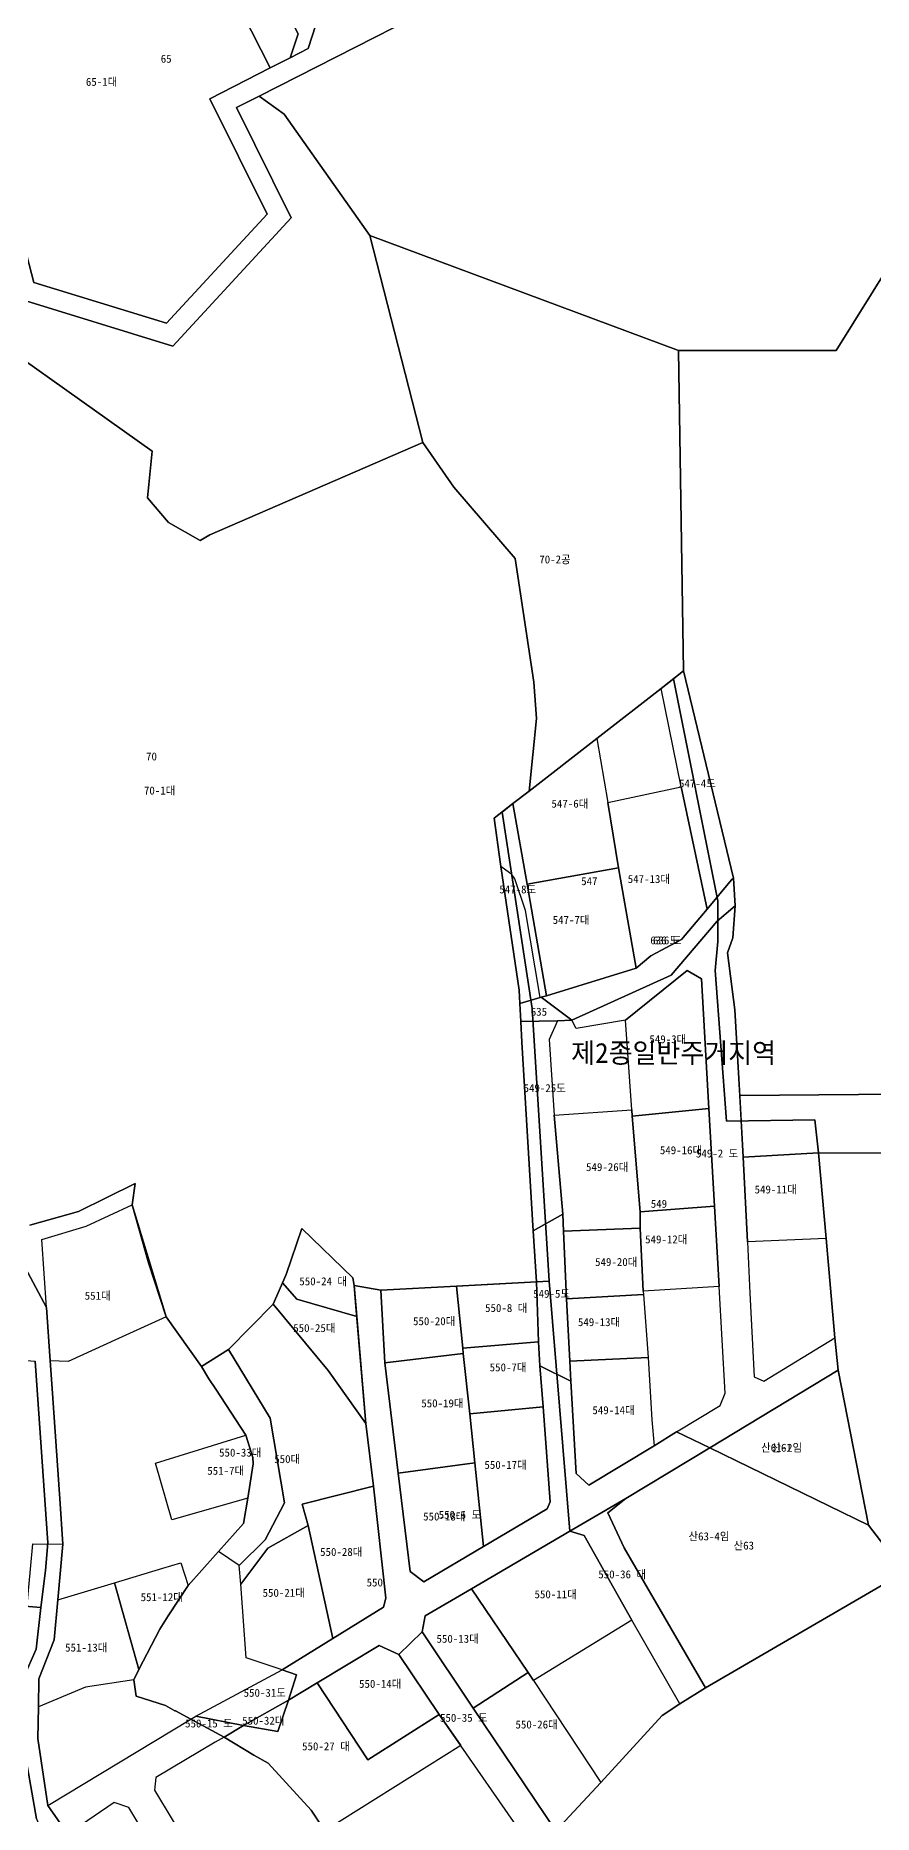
# Model space of a CAD drawing. Header units: metres. Extents: x 198218 to 208474, y 536547 to 547345.
# Drawn here: x 200048.4 to 200216, y 544205.1 to 544560.8 of the extents above; entities that cross this region are included whole.
import ezdxf
from ezdxf.enums import TextEntityAlignment as Align

# ---------------------------------------------------------------- set-up
doc = ezdxf.new("R2010")
doc.units = ezdxf.units.M
for name, color, linetype in [('CENTER_RADIUS', 1, 'Continuous'), ('PARCEL_BONBUN', 7, 'Continuous'), ('PARCEL_BUBUN', 8, 'Continuous'), ('PARCEL_LABEL', 3, 'Continuous'), ('ZONING', 5, 'Continuous'), ('ZONING_LABEL', 6, 'Continuous')]:
    doc.layers.add(name, color=color, linetype=linetype)

msp = doc.modelspace()

# ---------------------------------------------------------------- linework, layer by layer
at = {"layer": 'CENTER_RADIUS'}
msp.add_circle((200224.7, 544673.01), 1000, dxfattribs=at)
at = {"layer": 'PARCEL_BONBUN'}
for points in [[(200048.01, 544511.45), (200034.96, 544561.63), (200026.12, 544579.18), (200071.15, 544601.77), (200078.33, 544605.37), (200081.91, 544607.17), (200104.43, 544562.95), (200102.88, 544558.19), (200099.32, 544556.37), (200095.3, 544554.33), (200083.21, 544548.17), (200094.66, 544525.07), (200074.55, 544503.29), (200048.01, 544511.45)], [(200141.42, 544394.64), (200141.35, 544395.14), (200140.07, 544404.3), (200143.85, 544407.24), (200147.1, 544409.76), (200160.64, 544420.29), (200173.5, 544430.28), (200178, 544433.77), (200187.98, 544392.3), (200187.56, 544392.01), (200182.68, 544386.15), (200177.58, 544380.07), (200171.44, 544376.81), (200168.48, 544374.37), (200150.59, 544368.83), (200149.53, 544368.55), (200149.31, 544368.49), (200145.25, 544367.26), (200145.13, 544369.97), (200141.42, 544394.64)], [(200187.98, 544392.3), (200188.31, 544386.81), (200184.72, 544383.74), (200175.48, 544372.92), (200155.66, 544363.91), (200149.53, 544368.55), (200150.59, 544368.83), (200168.48, 544374.37), (200171.44, 544376.81), (200177.58, 544380.07), (200182.68, 544386.15), (200187.56, 544392.01), (200187.98, 544392.3)], [(200156.5, 544273.27), (200155.43, 544291.79), (200149.23, 544294.84), (200149, 544299.63), (200148.55, 544311.61), (200147.92, 544321.79), (200145.61, 544359.56), (200145.42, 544363.69), (200152.8, 544363.81), (200155.66, 544363.91), (200175.48, 544372.92), (200184.72, 544383.74), (200188.3, 544386.8), (200187.85, 544380.38), (200186.79, 544377.4), (200188.22, 544366.01), (200189.07, 544352.27), (200189.93, 544336.56), (200204.95, 544337.43), (200206.5, 544320.32), (200208.27, 544300.42), (200208.93, 544293.97), (200183.25, 544278.46), (200176.59, 544281.66), (200172.08, 544278.84), (200159.01, 544270.97), (200156.5, 544273.27)], [(200145.42, 544363.69), (200145.25, 544367.26), (200149.31, 544368.49), (200149.53, 544368.55), (200155.66, 544363.91), (200152.8, 544363.81), (200145.42, 544363.69)], [(200208.27, 544300.42), (200206.5, 544320.32), (200204.95, 544337.43), (200267.85, 544337.4), (200332, 544337.37), (200331.19, 544336.31), (200310.05, 544308.76), (200308.31, 544306.49), (200288.78, 544281.03), (200276.85, 544267.31), (200264.1, 544256.96), (200248.21, 544248.1), (200225.13, 544249.16), (200222.17, 544253.57), (200214.98, 544262.94), (200208.93, 544293.97), (200208.27, 544300.42)], [(200183.25, 544278.46), (200208.93, 544293.97), (200214.98, 544262.94), (200183.25, 544278.46)], [(200222.17, 544253.57), (200182.4, 544230.45), (200166.1, 544258.44), (200162.83, 544265.44), (200166.41, 544268.32), (200183.25, 544278.46), (200214.98, 544262.94), (200222.17, 544253.57)]]:
    msp.add_lwpolyline(points, close=True, dxfattribs=at)
for points in [[(200233.93, 544538.58), (200208.51, 544497.82), (200176.96, 544497.86), (200115.23, 544520.81), (200098.08, 544545.06), (200093.08, 544548.71), (200143.18, 544574.23), (200143.2, 544573.09), (200143.26, 544569.09), (200179.21, 544587.39), (200185.36, 544590.51), (200185.31, 544594.28), (200185.31, 544594.28), (200185.3, 544594.55), (200185.28, 544595.66), (200192.17, 544599.17), (200194.01, 544600.11), (200197.57, 544601.92), (200199.8, 544607.17), (200199.89, 544607.11), (200206.91, 544601.49), (200216.75, 544593.61)], [(200143.19, 544574.22), (200093.09, 544548.71), (200088.55, 544546.4), (200099.46, 544524.39), (200075.79, 544498.73), (200044.71, 544508.29), (200044.71, 544508.29), (200031.07, 544560.46), (200022.54, 544577.38)], [(200034.96, 544561.63), (200048.01, 544511.45), (200074.55, 544503.29), (200094.66, 544525.07), (200083.21, 544548.17), (200095.3, 544554.33), (200099.32, 544556.37), (200102.88, 544558.19), (200104.43, 544562.95)], [(200044.71, 544508.29), (200075.79, 544498.73), (200099.46, 544524.39), (200088.55, 544546.4), (200093.08, 544548.71), (200098.08, 544545.06), (200115.23, 544520.81), (200125.84, 544479.43), (200125.84, 544479.43), (200083.24, 544460.99), (200081.26, 544459.84), (200074.98, 544463.45), (200070.78, 544468.38), (200071.68, 544477.7), (200028.45, 544508.39)], [(200332, 544337.37), (200204.95, 544337.43), (200189.93, 544336.56), (200189.26, 544348.85), (200189.07, 544352.27), (200188.22, 544366.01), (200188.22, 544366.01), (200186.79, 544377.4), (200187.85, 544380.38), (200188.3, 544386.8), (200187.98, 544392.3), (200178, 544433.77), (200176.96, 544497.86), (200208.51, 544497.82), (200233.93, 544538.58)], [(200028.45, 544508.39), (200071.68, 544477.7), (200070.78, 544468.38), (200074.98, 544463.45), (200081.26, 544459.84), (200083.24, 544460.99), (200125.84, 544479.43), (200115.23, 544520.81), (200176.96, 544497.86), (200178, 544433.77), (200173.5, 544430.28), (200160.64, 544420.29), (200147.1, 544409.76), (200143.85, 544407.24), (200140.07, 544404.3), (200141.35, 544395.14), (200141.42, 544394.64), (200145.13, 544369.97), (200145.25, 544367.26), (200145.42, 544363.69), (200145.61, 544359.56), (200147.92, 544321.79), (200148.55, 544311.61), (200132.54, 544310.75), (200117.41, 544309.93), (200112.1, 544310.89), (200111.84, 544312.45), (200101.6, 544322.26), (200098.5, 544313.1), (200097.77, 544311.43), (200095.89, 544307.15), (200086.93, 544298.11), (200081.53, 544294.69), (200074.51, 544304.61), (200070.95, 544315.45), (200067.71, 544326.99), (200068.29, 544331.28), (200056.98, 544325.7), (200047.19, 544322.98)], [(200047.19, 544322.98), (200056.98, 544325.7), (200068.29, 544331.28), (200067.71, 544326.99), (200070.95, 544315.45), (200074.51, 544304.61), (200081.53, 544294.69), (200083.04, 544292.25), (200084.41, 544290.14), (200090.41, 544280.96), (200091.8, 544276.48), (200091.9, 544275.26), (200090.81, 544268.36), (200089.94, 544263.32), (200084.94, 544257.69), (200084.36, 544257.05), (200078.88, 544250.89), (200074.87, 544244.83), (200073.2, 544242.2), (200069.01, 544234.11), (200067.99, 544232.02), (200068.46, 544228.75), (200074.38, 544226.9), (200076.25, 544225.87), (200076.34, 544225.83), (200079.41, 544224.17), (200086.07, 544220.6), (200092.03, 544217.01), (200094.86, 544215.4), (200103.5, 544205.99), (200107.35, 544200.13)], [(200042.05, 544322.35), (200050.55, 544306.46), (200051.29, 544295.8), (200051.6, 544291.21), (200053.19, 544268.22), (200053.82, 544259.15), (200052.8, 544248.06), (200052.06, 544240.03), (200049.02, 544232.23), (200048.92, 544226.64), (200048.81, 544220.33), (200050.83, 544206.92), (200054.79, 544201.21)], [(200054.79, 544201.21), (200050.83, 544206.92), (200048.81, 544220.33), (200048.92, 544226.64), (200049.02, 544232.23), (200052.06, 544240.03), (200052.8, 544248.06), (200053.82, 544259.15), (200053.19, 544268.22), (200051.6, 544291.21), (200051.29, 544295.8), (200050.55, 544306.46), (200042.05, 544322.35)], [(200106.21, 544201.87), (200103.5, 544205.99), (200094.86, 544215.4), (200092.03, 544217.01), (200086.07, 544220.6), (200079.41, 544224.17), (200076.34, 544225.83), (200076.25, 544225.87), (200074.38, 544226.9), (200068.46, 544228.75), (200067.99, 544232.02), (200069.01, 544234.11), (200073.2, 544242.2), (200074.87, 544244.83), (200078.88, 544250.89), (200084.36, 544257.04), (200084.94, 544257.69), (200089.94, 544263.32), (200090.81, 544268.36), (200091.9, 544275.26), (200091.8, 544276.48), (200090.41, 544280.96), (200084.41, 544290.14), (200083.04, 544292.25), (200081.53, 544294.69), (200086.93, 544298.11), (200095.89, 544307.15), (200097.77, 544311.43), (200098.5, 544313.1), (200101.6, 544322.26), (200111.84, 544312.45), (200112.1, 544310.89), (200117.41, 544309.93), (200132.54, 544310.75), (200148.55, 544311.61), (200149, 544299.63), (200149.23, 544294.84), (200155.43, 544291.79), (200156.5, 544273.27), (200159.01, 544270.97), (200172.08, 544278.84), (200176.59, 544281.66), (200183.25, 544278.46), (200166.41, 544268.32), (200162.83, 544265.44), (200166.1, 544258.43), (200182.4, 544230.45), (200177.27, 544227.24), (200173.73, 544224.94), (200161.43, 544211.5), (200152.44, 544201.83)], [(200152.44, 544201.83), (200161.43, 544211.5), (200173.73, 544224.94), (200177.27, 544227.24), (200182.4, 544230.45), (200222.17, 544253.57), (200225.13, 544249.16), (200236.45, 544215.69), (200239.74, 544206.33), (200252.47, 544162.32)]]:
    msp.add_lwpolyline(points, dxfattribs=at)
at = {"layer": 'PARCEL_BUBUN'}
for points in [[(200078.33, 544605.37), (200081.91, 544607.17), (200104.43, 544562.95), (200102.88, 544558.19), (200099.32, 544556.37), (200100.86, 544561.13), (200078.33, 544605.37)], [(200071.15, 544601.77), (200078.33, 544605.37), (200100.86, 544561.13), (200099.32, 544556.37), (200095.3, 544554.33), (200071.15, 544601.77)], [(200026.12, 544579.18), (200071.15, 544601.77), (200095.3, 544554.33), (200083.21, 544548.17), (200094.66, 544525.07), (200074.55, 544503.29), (200048.01, 544511.45), (200034.96, 544561.63), (200026.12, 544579.18)], [(200143.18, 544574.23), (200143.2, 544573.09), (200143.26, 544569.09), (200179.21, 544587.39), (200185.36, 544590.51), (200192.27, 544594.03), (200206.91, 544601.49), (200216.75, 544593.61), (200217.91, 544592.69), (200222.85, 544588.73), (200228.05, 544589.49), (200258.13, 544593.87), (200258.82, 544569.59), (200257.61, 544549.59), (200233.93, 544538.58), (200208.51, 544497.82), (200176.96, 544497.86), (200115.23, 544520.81), (200098.08, 544545.06), (200093.08, 544548.71), (200143.18, 544574.23)], [(200176.96, 544497.86), (200178, 544433.77), (200173.5, 544430.28), (200160.64, 544420.29), (200147.1, 544409.76), (200148.58, 544424.28), (200148.03, 544431.51), (200144.32, 544456.26), (200132.02, 544470.53), (200125.84, 544479.43), (200115.23, 544520.81), (200176.96, 544497.86)], [(200178, 544433.77), (200187.98, 544392.3), (200187.56, 544392.01), (200182.68, 544386.15), (200177.52, 544410.61), (200173.5, 544430.28), (200178, 544433.77)], [(200160.64, 544420.29), (200162.85, 544407.48), (200164.95, 544394.41), (200146.68, 544391.16), (200143.85, 544407.24), (200147.1, 544409.76), (200160.64, 544420.29)], [(200162.85, 544407.48), (200177.52, 544410.61), (200182.68, 544386.15), (200177.58, 544380.07), (200171.44, 544376.81), (200168.48, 544374.37), (200164.95, 544394.41), (200162.85, 544407.48)], [(200143.85, 544407.24), (200146.68, 544391.16), (200150.59, 544368.83), (200149.53, 544368.55), (200149.31, 544368.49), (200146.39, 544385.86), (200144.24, 544392.21), (200143.62, 544393.05), (200141.67, 544394.46), (200141.42, 544394.64), (200141.35, 544395.14), (200140.07, 544404.3), (200143.85, 544407.24)], [(200146.68, 544391.16), (200164.95, 544394.41), (200168.48, 544374.37), (200150.59, 544368.83), (200146.68, 544391.16)], [(200187.98, 544392.3), (200188.31, 544386.81), (200184.72, 544383.74), (200175.48, 544372.92), (200155.66, 544363.91), (200149.53, 544368.55), (200150.59, 544368.83), (200168.48, 544374.37), (200171.44, 544376.81), (200177.58, 544380.07), (200182.68, 544386.15), (200187.56, 544392.01), (200187.98, 544392.3)], [(200188.3, 544386.8), (200187.85, 544380.38), (200186.79, 544377.4), (200188.22, 544366.01), (200189.07, 544352.27), (200189.93, 544336.56), (200190.77, 544319.64), (200191.25, 544309.34), (200192.08, 544292.6), (200194.04, 544291.74), (200208.27, 544300.42), (200208.93, 544293.97), (200183.25, 544278.46), (200176.59, 544281.66), (200185.28, 544286.89), (200186.31, 544289.34), (200185.14, 544310.71), (200184.19, 544326.73), (200183.06, 544346.31), (200181.6, 544372.2), (200178.7, 544373.84), (200166.36, 544363.96), (200156.47, 544362.3), (200155.66, 544363.91), (200175.48, 544372.92), (200184.72, 544383.74), (200188.3, 544386.8)], [(200178.7, 544373.84), (200181.6, 544372.2), (200183.06, 544346.31), (200167.72, 544344.76), (200167.67, 544346.01), (200166.36, 544363.96), (200178.7, 544373.84)], [(200152.8, 544363.81), (200151.08, 544360.1), (200152.1, 544344.98), (200153.86, 544325.15), (200147.92, 544321.79), (200145.61, 544359.56), (200145.42, 544363.69), (200152.8, 544363.81)], [(200204.95, 544337.43), (200189.93, 544336.56), (200189.26, 544348.85), (200363.15, 544350.35), (200361.95, 544343.15), (200359.22, 544337.44), (200332, 544337.37), (200204.95, 544337.43)], [(200167.67, 544346.01), (200167.72, 544344.76), (200169.32, 544325.59), (200169.3, 544322.33), (200153.97, 544321.76), (200153.86, 544325.15), (200152.1, 544344.98), (200167.67, 544346.01)], [(200183.06, 544346.31), (200184.19, 544326.73), (200169.32, 544325.59), (200167.72, 544344.76), (200183.06, 544346.31)], [(200189.93, 544336.56), (200204.95, 544337.43), (200206.5, 544320.32), (200190.77, 544319.64), (200189.93, 544336.56)], [(200222.17, 544253.57), (200214.98, 544262.94), (200208.93, 544293.97), (200208.27, 544300.42), (200206.5, 544320.32), (200204.95, 544337.43), (200267.85, 544337.4), (200267.85, 544337.15), (200270.54, 544337.13), (200331.19, 544336.31), (200310.05, 544308.76), (200308.31, 544306.49), (200288.78, 544281.03), (200276.85, 544267.31), (200264.1, 544256.96), (200248.21, 544248.1), (200225.13, 544249.16), (200222.17, 544253.57)], [(200064.93, 544300.32), (200054.86, 544295.71), (200051.29, 544295.8), (200050.55, 544306.46), (200049.6, 544320.06), (200058.47, 544322.74), (200067.71, 544326.99), (200070.95, 544315.45), (200074.51, 544304.61), (200064.93, 544300.32)], [(200169.32, 544325.59), (200184.19, 544326.73), (200185.14, 544310.71), (200169.88, 544309.76), (200169.3, 544322.33), (200169.32, 544325.59)], [(200112.1, 544310.89), (200112.63, 544304.66), (200100.59, 544308.13), (200097.77, 544311.43), (200098.5, 544313.1), (200101.6, 544322.26), (200111.84, 544312.45), (200112.1, 544310.89)], [(200147.92, 544321.79), (200153.86, 544325.15), (200153.97, 544321.76), (200154.6, 544308.23), (200155.24, 544295.78), (200155.43, 544291.79), (200149.23, 544294.84), (200149, 544299.63), (200148.55, 544311.61), (200147.92, 544321.79)], [(200169.3, 544322.33), (200169.88, 544309.76), (200169.98, 544309.12), (200154.6, 544308.23), (200153.97, 544321.76), (200169.3, 544322.33)], [(200100.59, 544308.13), (200112.63, 544304.66), (200114.44, 544283.29), (200106.91, 544293.88), (200095.89, 544307.15), (200097.77, 544311.43), (200100.59, 544308.13)], [(200148.55, 544311.61), (200149, 544299.63), (200133.83, 544298.39), (200132.54, 544310.75), (200148.55, 544311.61)], [(200166.41, 544268.32), (200155.25, 544261.76), (200135.58, 544250.23), (200126.31, 544244.87), (200125.72, 544241.63), (200121, 544237.12), (200117.09, 544238.88), (200104.66, 544231.42), (200098.95, 544227.99), (200100.58, 544233.03), (200097.66, 544234.02), (200107.84, 544240.32), (200117.97, 544246.59), (200118.45, 544248.4), (200115.95, 544270.76), (200114.44, 544283.29), (200112.52, 544305.89), (200112.1, 544310.89), (200117.41, 544309.93), (200118.26, 544295.44), (200120.88, 544273.35), (200123.32, 544253.72), (200126.02, 544251.63), (200137.95, 544258.7), (200150.73, 544266.21), (200151.31, 544267.67), (200149.93, 544286.64), (200149.23, 544294.84), (200155.43, 544291.79), (200156.5, 544273.27), (200159.01, 544270.97), (200172.08, 544278.84), (200176.59, 544281.66), (200183.25, 544278.46), (200166.41, 544268.32)], [(200132.54, 544310.75), (200133.83, 544298.39), (200133.93, 544297.28), (200118.26, 544295.44), (200117.41, 544309.93), (200132.54, 544310.75)], [(200154.6, 544308.23), (200169.98, 544309.12), (200170.92, 544296.49), (200155.24, 544295.78), (200154.6, 544308.23)], [(200095.89, 544307.15), (200106.91, 544293.88), (200114.44, 544283.29), (200115.95, 544270.76), (200101.71, 544267.16), (200102.86, 544262.91), (200094.84, 544258.35), (200089.43, 544251.15), (200089.1, 544254.94), (200094.28, 544260.03), (200098.15, 544267.47), (200095.27, 544284.35), (200086.93, 544298.11), (200095.89, 544307.15)], [(200086.93, 544298.11), (200095.27, 544284.35), (200098.15, 544267.47), (200094.28, 544260.03), (200089.1, 544254.94), (200084.94, 544257.69), (200089.94, 544263.32), (200090.81, 544268.36), (200091.9, 544275.26), (200091.8, 544276.48), (200090.41, 544280.96), (200084.41, 544290.14), (200083.04, 544292.25), (200081.53, 544294.69), (200086.93, 544298.11)], [(200133.93, 544297.28), (200135.2, 544285.26), (200136.25, 544275.43), (200120.88, 544273.35), (200118.26, 544295.44), (200133.93, 544297.28)], [(200149, 544299.63), (200149.23, 544294.84), (200149.93, 544286.64), (200135.2, 544285.26), (200133.93, 544297.28), (200133.83, 544298.39), (200149, 544299.63)], [(200170.92, 544296.49), (200171.63, 544284.06), (200172.08, 544278.84), (200159.01, 544270.97), (200156.5, 544273.27), (200155.43, 544291.79), (200155.24, 544295.78), (200170.92, 544296.49)], [(200183.25, 544278.46), (200208.93, 544293.97), (200214.98, 544262.94), (200183.25, 544278.46)], [(200135.2, 544285.26), (200149.93, 544286.64), (200151.31, 544267.67), (200150.73, 544266.21), (200137.95, 544258.7), (200136.25, 544275.43), (200135.2, 544285.26)], [(200091.8, 544276.48), (200091.9, 544275.26), (200090.81, 544268.36), (200075.63, 544264.04), (200072.38, 544275.37), (200090.41, 544280.96), (200091.8, 544276.48)], [(200166.41, 544268.32), (200183.25, 544278.46), (200214.98, 544262.94), (200222.17, 544253.57), (200182.4, 544230.45), (200166.1, 544258.44), (200162.83, 544265.44), (200166.41, 544268.32)], [(200136.25, 544275.43), (200137.95, 544258.7), (200126.02, 544251.63), (200123.32, 544253.72), (200120.88, 544273.35), (200136.25, 544275.43)], [(200101.71, 544267.16), (200115.95, 544270.76), (200118.45, 544248.4), (200117.97, 544246.59), (200107.84, 544240.32), (200102.86, 544262.91), (200101.71, 544267.16)], [(200155.25, 544261.76), (200166.41, 544268.32), (200162.83, 544265.44), (200166.1, 544258.43), (200182.4, 544230.45), (200177.27, 544227.24), (200167.66, 544243.96), (200158.12, 544260.89), (200155.25, 544261.76)], [(200102.86, 544262.91), (200107.84, 544240.32), (200097.66, 544234.02), (200090.47, 544236.48), (200089.43, 544251.15), (200094.84, 544258.35), (200102.86, 544262.91)], [(200155.25, 544261.76), (200158.12, 544260.89), (200167.66, 544243.96), (200148, 544231.91), (200146.88, 544233.53), (200135.58, 544250.23), (200155.25, 544261.76)], [(200077.44, 544255.43), (200078.88, 544250.89), (200074.87, 544244.83), (200073.2, 544242.2), (200069.01, 544234.11), (200064.16, 544251.42), (200073.83, 544254.37), (200077.44, 544255.43)], [(200064.16, 544251.42), (200069.01, 544234.11), (200067.99, 544232.02), (200058.34, 544230.55), (200048.92, 544226.64), (200049.02, 544232.23), (200052.06, 544240.03), (200052.8, 544248.06), (200064.16, 544251.42)], [(200126.31, 544244.87), (200135.58, 544250.23), (200146.88, 544233.53), (200135.87, 544226.41), (200125.72, 544241.63), (200126.31, 544244.87)], [(200125.72, 544241.63), (200135.87, 544226.41), (200152.44, 544201.83), (200148.38, 544197.41), (200129.07, 544225.15), (200121, 544237.12), (200125.72, 544241.63)], [(200117.09, 544238.88), (200121, 544237.12), (200129.07, 544225.15), (200114.83, 544216.06), (200104.66, 544231.42), (200117.09, 544238.88)], [(200097.66, 544234.02), (200100.58, 544233.03), (200098.95, 544227.99), (200089.94, 544222.94), (200080.39, 544224.76), (200097.66, 544234.02)], [(200146.88, 544233.53), (200148, 544231.91), (200161.43, 544211.5), (200152.44, 544201.83), (200135.87, 544226.41), (200146.88, 544233.53)], [(200133.43, 544218.89), (200106.21, 544201.87), (200103.5, 544205.99), (200094.86, 544215.4), (200092.03, 544217.01), (200086.07, 544220.6), (200089.94, 544222.94), (200096.8, 544221.69), (200098.95, 544227.99), (200104.66, 544231.42), (200114.83, 544216.06), (200129.07, 544225.15), (200133.43, 544218.89)], [(200089.94, 544222.94), (200098.95, 544227.99), (200096.8, 544221.69), (200089.94, 544222.94)], [(200079.41, 544224.17), (200080.39, 544224.76), (200089.94, 544222.94), (200086.07, 544220.6), (200079.41, 544224.17)]]:
    msp.add_lwpolyline(points, close=True, dxfattribs=at)
for points in [[(200143.19, 544574.22), (200093.09, 544548.71), (200088.55, 544546.4), (200099.46, 544524.39), (200075.79, 544498.73), (200044.71, 544508.29), (200044.71, 544508.29), (200031.07, 544560.46), (200022.54, 544577.38)], [(200034.96, 544561.63), (200048.01, 544511.45), (200074.55, 544503.29), (200094.66, 544525.07), (200083.21, 544548.17), (200095.3, 544554.33), (200099.32, 544556.37), (200102.88, 544558.19), (200104.43, 544562.95)], [(200044.71, 544508.29), (200075.79, 544498.73), (200099.46, 544524.39), (200088.55, 544546.4), (200093.08, 544548.71), (200098.08, 544545.06), (200115.23, 544520.81), (200125.84, 544479.43), (200083.24, 544460.99), (200081.26, 544459.84), (200074.98, 544463.45), (200070.78, 544468.38), (200071.68, 544477.7), (200028.45, 544508.39)], [(200363.15, 544350.35), (200189.26, 544348.85), (200189.07, 544352.27), (200188.22, 544366.01), (200186.79, 544377.4), (200187.85, 544380.38), (200188.3, 544386.8), (200187.98, 544392.3), (200178, 544433.77), (200176.96, 544497.86), (200208.51, 544497.82), (200233.93, 544538.58)], [(200028.45, 544508.39), (200071.68, 544477.7), (200070.78, 544468.38), (200074.98, 544463.45), (200081.26, 544459.84), (200083.24, 544460.99), (200125.84, 544479.43), (200132.02, 544470.53), (200144.32, 544456.26), (200148.03, 544431.51), (200148.58, 544424.28), (200147.1, 544409.76), (200143.85, 544407.24), (200140.07, 544404.3), (200141.35, 544395.14), (200141.42, 544394.64), (200145.13, 544369.97), (200145.25, 544367.26), (200145.42, 544363.69), (200145.61, 544359.56), (200147.92, 544321.79), (200148.55, 544311.61), (200132.54, 544310.75), (200117.41, 544309.93), (200112.1, 544310.89), (200111.84, 544312.45), (200101.6, 544322.26), (200098.5, 544313.1), (200097.77, 544311.43), (200095.89, 544307.15), (200086.93, 544298.11), (200081.53, 544294.69), (200074.51, 544304.61), (200070.95, 544315.45), (200067.71, 544326.99), (200068.29, 544331.28), (200056.98, 544325.7), (200047.19, 544322.98)], [(200049.32, 544195.08), (200043.3, 544207.28), (200042.8, 544219.92), (200043.04, 544233.41), (200045.96, 544239.18), (200047.33, 544254.2), (200047.79, 544259.24), (200047.79, 544259.24), (200053.82, 544259.15), (200052.8, 544248.06), (200052.06, 544240.03), (200049.02, 544232.23), (200048.92, 544226.64), (200048.81, 544220.33), (200050.83, 544206.92), (200054.79, 544201.21)], [(200152.44, 544201.83), (200161.43, 544211.5), (200173.73, 544224.94), (200177.27, 544227.24), (200182.4, 544230.45), (200222.17, 544253.57), (200222.17, 544253.57), (200225.13, 544249.16), (200236.45, 544215.69), (200239.74, 544206.33), (200252.47, 544162.32)], [(200073.04, 544196.55), (200066.99, 544206.54), (200064.07, 544207.52), (200054.79, 544201.21), (200050.83, 544206.92), (200050.83, 544206.92), (200079.41, 544224.17), (200086.07, 544220.6), (200084.31, 544219.57), (200072.39, 544212.51), (200072.16, 544210), (200082.77, 544192.37)]]:
    msp.add_lwpolyline(points, dxfattribs=at)
at = {"layer": 'ZONING'}
for points in [[(200233.93, 544538.58), (200208.51, 544497.82), (200176.96, 544497.86), (200178, 544433.77), (200175.95, 544432.19), (200173.5, 544430.28), (200160.64, 544420.29), (200147.1, 544409.76), (200143.85, 544407.24), (200141.68, 544405.55), (200147.73, 544366.28), (200151.12, 544311.75), (200132.54, 544310.75), (200117.41, 544309.93), (200112.1, 544310.89), (200111.84, 544312.45), (200101.6, 544322.26), (200098.5, 544313.1), (200095.89, 544307.15), (200086.93, 544298.11), (200081.53, 544294.69), (200074.51, 544304.61), (200067.71, 544326.99), (200068.29, 544331.28), (200056.98, 544325.7), (200047.19, 544322.98)], [(200332, 544337.37), (200204.95, 544337.43), (200204.26, 544344), (200186.55, 544343.77), (200184.31, 544373.85), (200184.84, 544379.64), (200184.84, 544387.83), (200175.95, 544432.19), (200178, 544433.77), (200176.96, 544497.86), (200208.51, 544497.82), (200233.93, 544538.58)], [(200047.19, 544322.98), (200056.98, 544325.7), (200068.29, 544331.28), (200067.71, 544326.99), (200074.51, 544304.61), (200081.53, 544294.69), (200086.93, 544298.11), (200095.89, 544307.15), (200098.5, 544313.1), (200101.6, 544322.26), (200111.84, 544312.45), (200112.1, 544310.89), (200117.41, 544309.93), (200132.54, 544310.75), (200151.12, 544311.75), (200155.25, 544261.76), (200166.41, 544268.32), (200183.25, 544278.46), (200208.93, 544293.97), (200208.27, 544300.42), (200206.5, 544320.32), (200204.95, 544337.43), (200332, 544337.37)], [(200046.03, 544232.55), (200048.46, 544238.21), (200049.44, 544246.5), (200050.32, 544253.93), (200050.79, 544259.45), (200048.28, 544295.73)], [(200048.56, 544204.23), (200045.8, 544219.87)]]:
    msp.add_lwpolyline(points, dxfattribs=at)
for points in [[(199731.63, 544270.46), (199738.98, 544365.52), (199856.7, 544356.55), (199859.68, 544403.69), (199850.77, 544424.94), (199882.94, 544438.89), (199913.6, 544437.49), (199920.15, 544436.8), (199923.12, 544436.49), (199947.98, 544435.48), (199969.34, 544431.91), (199962.88, 544348.82), (200016.39, 544344.45), (200014.76, 544320.27), (200013.3, 544298.45), (200048.28, 544295.73), (200050.79, 544259.45), (200050.32, 544253.93), (200049.44, 544246.5), (200043.81, 544246.95), (199963.14, 544253.39), (199794.82, 544266.83), (199793.83, 544266.89), (199731.63, 544270.46)], [(200175.95, 544432.19), (200184.84, 544387.83), (200184.84, 544379.64), (200184.31, 544373.85), (200186.55, 544343.77), (200204.26, 544344), (200204.95, 544337.43), (200206.5, 544320.32), (200208.27, 544300.42), (200208.93, 544293.97), (200183.25, 544278.46), (200166.41, 544268.32), (200155.25, 544261.76), (200151.12, 544311.75), (200147.73, 544366.28), (200141.68, 544405.55), (200143.85, 544407.24), (200147.1, 544409.76), (200160.64, 544420.29), (200173.5, 544430.28), (200175.95, 544432.19)], [(199963.14, 544253.39), (200043.81, 544246.95), (200049.44, 544246.5), (200048.46, 544238.21), (200046.03, 544232.55), (200045.8, 544219.87), (200048.56, 544204.23), (200052.31, 544195.36), (200050.03, 544185.04), (200043.38, 544175.07), (200032.17, 544153.55), (199955.76, 544159.65), (199963.14, 544253.39)]]:
    msp.add_lwpolyline(points, close=True, dxfattribs=at)

# ---------------------------------------------------------------- texts
at = {"layer": 'PARCEL_LABEL'}
for s, p in [('65', (200074.49, 544556.17)), ('65-1대', (200061.56, 544551.56)), ('70-2공', (200152.26, 544456.06)), ('70', (200071.55, 544416.67)), ('547-4도', (200180.75, 544411.27)), ('70-1대', (200073.17, 544409.85)), ('547-6대', (200155.24, 544407.23)), ('547-8도', (200144.81, 544390.09)), ('547', (200159.14, 544391.74)), ('547-13대', (200171.04, 544392.17)), ('547-7대', (200155.48, 544383.99)), ('636 도', (200174.46, 544379.9)), ('636도', (200174.46, 544379.9)), ('635', (200149.05, 544365.63)), ('549-3대', (200174.83, 544360.13)), ('549-25도', (200150.2, 544350.36)), ('549-16대', (200177.47, 544337.94)), ('549-2 도', (200184.69, 544337.29)), ('549-26대', (200162.7, 544334.57)), ('549-11대', (200196.41, 544330.1)), ('549', (200173.06, 544327.23)), ('549-12대', (200174.52, 544320.12)), ('549-20대', (200164.51, 544315.59)), ('550-24 대', (200105.89, 544311.73)), ('551대', (200060.78, 544308.85)), ('549-5도', (200151.58, 544309.24)), ('550-20대', (200128.09, 544303.76)), ('550-8 대', (200142.5, 544306.4)), ('549-13대', (200161.07, 544303.57)), ('550-25대', (200104.12, 544302.38)), ('550-7대', (200142.88, 544294.53)), ('550-19대', (200129.74, 544287.34)), ('549-14대', (200163.97, 544285.96)), ('산61-2임', (200197.6, 544278.46)), ('산61', (200197.6, 544278.46)), ('550-33대', (200089.29, 544277.48)), ('550대', (200098.69, 544276.19)), ('550-17대', (200142.37, 544275.03)), ('551-7대', (200086.39, 544273.85)), ('550-18대', (200130.11, 544264.71)), ('550-6 도', (200133.22, 544265.05)), ('산63-4임', (200183.07, 544260.74)), ('550-28대', (200109.5, 544257.62)), ('산63', (200190.04, 544258.9)), ('550', (200116.21, 544251.52)), ('550-36 대', (200165.7, 544253.14)), ('551-12대', (200073.6, 544248.58)), ('550-21대', (200097.99, 544249.45)), ('550-11대', (200152.39, 544249.15)), ('550-13대', (200132.78, 544240.26)), ('551-13대', (200058.49, 544238.5)), ('550-31도', (200094.2, 544229.46)), ('550-14대', (200117.29, 544231.25)), ('550-15 도', (200083.04, 544223.33)), ('550-32대', (200093.91, 544223.89)), ('550-35 도', (200134.03, 544224.46)), ('550-26대', (200148.58, 544223.12)), ('550-27 대', (200106.44, 544218.76))]:
    msp.add_text(s, height=1.6, dxfattribs=at).set_placement(p, align=Align.MIDDLE_CENTER)
at = {"layer": 'ZONING_LABEL'}
msp.add_text('제2종일반주거지역', height=4, dxfattribs=at).set_placement((200175.99, 544357.4), align=Align.MIDDLE_CENTER)

doc.saveas('drawing.dxf')
